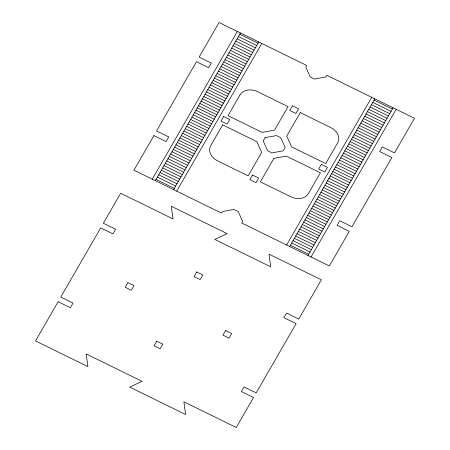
<?xml version="1.0" encoding="UTF-8"?>
<svg xmlns="http://www.w3.org/2000/svg" width="450" height="450" viewBox="0 0 450 450"><rect width="100%" height="100%" fill="white"/><g stroke="black" fill="none" stroke-linecap="round" stroke-linejoin="round"><path stroke-width="0.67" d="M152.263 179.167L237.375 31.477M155.317 180.664L240.429 32.974M173.632 189.641L258.75 41.957M176.687 191.138L261.804 43.453M286.611 245.014L371.723 97.329M289.665 246.516L374.777 98.826M307.986 255.493L393.098 107.809M311.04 256.989L396.152 109.305M239.715 34.211L258.036 43.194M374.062 100.063L392.383 109.046M238.388 36.523L256.708 45.501M372.735 102.369L391.056 111.353M237.054 38.829L255.375 47.807M371.407 104.681L389.728 113.659M235.727 41.136L254.047 50.113M370.074 106.987L388.395 115.965M234.399 43.442L252.714 52.425M368.747 109.294L387.067 118.271M233.066 45.748L251.387 54.731M367.414 111.6L385.734 120.583M231.739 48.06L250.059 57.038M366.086 113.912L384.407 122.889M230.406 50.366L248.726 59.344M364.759 116.218L383.074 125.196M229.078 52.672L247.399 61.656M363.426 118.524L381.746 127.502M227.745 54.979L246.066 63.962M362.098 120.831L380.419 129.814M226.417 57.291L244.738 66.268M360.765 123.142L379.086 132.12M225.09 59.597L243.405 68.574M359.438 125.449L377.758 134.426M223.757 61.903L242.078 70.886M358.104 127.755L376.425 136.733M222.429 64.209L240.75 73.192M356.777 130.061L375.098 139.044M221.096 66.521L239.417 75.499M355.449 132.368L373.764 141.351M219.769 68.828L238.089 77.805M354.116 134.679L372.437 143.657M218.436 71.134L236.756 80.111M352.789 136.986L371.109 145.963M217.108 73.44L235.429 82.423M351.456 139.292L369.776 148.275M215.781 75.752L234.096 84.729M350.128 141.598L368.449 150.581M214.447 78.058L232.768 87.036M348.795 143.91L367.116 152.888M213.12 80.364L231.441 89.342M347.468 146.216L365.788 155.194M211.787 82.671L230.107 91.654M346.14 148.523L364.455 157.506M210.459 84.983L228.78 93.96M344.807 150.829L363.127 159.812M209.126 87.289L227.447 96.266M343.479 153.141L361.8 162.118M207.799 89.595L226.119 98.573M342.146 155.447L360.467 164.424M206.471 91.901L224.786 100.884M340.819 157.753L359.139 166.731M205.138 94.207L223.459 103.191M339.486 160.059L357.806 169.042M203.811 96.519L222.131 105.497M338.158 162.371L356.479 171.349M202.477 98.826L220.798 107.803M336.831 164.678L355.146 173.655M201.15 101.132L219.471 110.115M335.498 166.984L353.818 175.961M199.817 103.438L218.138 112.421M334.17 169.29L352.491 178.273M198.489 105.75L216.81 114.728M332.837 171.602L351.157 180.579M197.252 107.888L215.572 116.871M331.605 173.739L349.926 182.722M195.924 110.199L214.245 119.177M330.272 176.051L348.593 185.029M194.597 112.506L212.917 121.483M328.944 178.357L347.265 187.335M193.264 114.812L211.584 123.795M327.611 180.664L345.932 189.641M191.936 117.118L210.257 126.101M326.284 182.97L344.604 191.953M190.603 119.43L208.924 128.407M324.956 185.276L343.277 194.259M189.276 121.736L207.596 130.714M323.623 187.588L341.944 196.566M187.948 124.043L206.263 133.026M322.296 189.894L340.616 198.872M186.615 126.349L204.936 135.332M320.963 192.201L339.283 201.184M185.287 128.661L203.608 137.638M319.635 194.507L337.956 203.49M183.954 130.967L202.275 139.944M318.302 196.819L336.623 205.796M182.627 133.273L200.947 142.251M316.974 199.125L335.295 208.102M181.294 135.579L199.614 144.562M315.647 201.431L333.968 210.414M179.966 137.891L198.287 146.869M314.314 203.737L332.634 212.721M178.639 140.197L196.954 149.175M312.986 206.049L331.307 215.027M177.306 142.504L195.626 151.481M311.653 208.356L329.974 217.333M175.978 144.81L194.299 153.793M310.326 210.662L328.646 219.639M174.645 147.116L192.966 156.099M308.998 212.968L327.313 221.951M173.317 149.428L191.638 158.406M307.665 215.28L325.986 224.257M171.984 151.734L190.305 160.712M306.338 217.586L324.658 226.564M170.657 154.041L188.977 163.024M305.004 219.893L323.325 228.87M169.329 156.347L187.644 165.33M303.677 222.199L321.998 231.182M167.996 158.659L186.317 167.636M302.344 224.511L320.664 233.488M166.669 160.965L184.989 169.942M301.016 226.817L319.337 235.794M165.336 163.271L183.656 172.254M299.689 229.123L318.004 238.101M164.008 165.578L182.329 174.561M298.356 231.429L316.676 240.412M162.675 167.889L180.996 176.867M297.028 233.736L315.349 242.719M161.347 170.196L179.668 179.173M295.695 236.047L314.016 245.025M160.02 172.502L178.335 181.479M294.368 238.354L312.688 247.331M158.687 174.808L177.007 183.791M293.034 240.66L311.355 249.643M157.359 177.12L175.68 186.097M291.707 242.966L310.027 251.949M156.026 179.426L174.347 188.404M290.379 245.278L308.694 254.256M58.134 301.719L35.527 340.948L87.907 366.621L86.175 353.936L142.082 381.336L129.713 387.113L185.614 414.512L183.887 401.827L236.267 427.5L253.553 397.502L241.341 391.517L244.001 386.899L256.213 392.884L296.111 323.657L283.899 317.672L286.554 313.059L298.772 319.044L321.379 279.816L268.999 254.143L270.731 266.827L214.824 239.422L227.194 233.651L171.292 206.246L173.019 218.936L120.639 193.264L103.354 223.262L115.566 229.247L112.905 233.859L100.693 227.874L60.795 297.101L73.013 303.092L70.352 307.704L58.134 301.719M153.889 135.574L133.942 170.184L221.597 213.148L222.536 211.517L233.871 209.419L238.191 211.539L242.646 221.372L241.706 223.003L329.361 265.967L349.307 231.356L337.095 225.371L339.756 220.753L351.968 226.738L391.866 157.511L379.648 151.526L382.309 146.908L394.521 152.899L414.473 118.282L326.818 75.319L325.879 76.95L314.544 79.048L310.224 76.933L305.769 67.095L306.709 65.464L219.054 22.5L199.108 57.116L211.32 63.101L208.659 67.714L196.447 61.729L156.549 130.956L168.761 136.941L166.101 141.559L153.889 135.574M127.873 282.628L125.218 287.246L131.321 290.239L133.982 285.626L127.873 282.628M223.627 116.483L220.967 121.101L227.076 124.093L229.736 119.475L223.627 116.483M222.694 124.903L210.724 145.671A13.652 10.592 20.2 0 0 217.62 160.886L248.153 175.854L261.681 152.381L256.804 141.621L222.694 124.903M239.979 94.905L228.015 115.672L262.125 132.396L274.523 130.101L288.051 106.627L257.512 91.659A13.652 10.592 20.2 0 0 239.979 94.905M265.095 137.672L263.211 140.94L267.666 150.773L271.986 152.893L283.32 150.795L285.199 147.532L280.744 137.694L276.429 135.579L265.095 137.672M156.78 341.19L154.119 345.808L160.228 348.801L162.889 344.183L156.78 341.19M196.678 271.963L194.018 276.576L200.126 279.574L202.787 274.956L196.678 271.963M252.534 175.044L249.874 179.657L255.982 182.655L258.643 178.037L252.534 175.044M292.433 105.817L289.772 110.43L295.881 113.422L298.541 108.81L292.433 105.817M273.892 158.372L260.364 181.839L290.897 196.808A13.652 10.592 20.2 0 0 308.43 193.562L320.4 172.794L286.29 156.077L273.892 158.372M300.262 112.612L286.734 136.086L291.611 146.846L325.721 163.564L337.691 142.796A13.652 10.592 20.2 0 0 330.795 127.581L300.262 112.612M225.585 330.525L222.924 335.137L229.033 338.13L231.688 333.517L225.585 330.525M321.339 164.374L318.679 168.992L324.782 171.984L327.442 167.372L321.339 164.374"/></g></svg>
